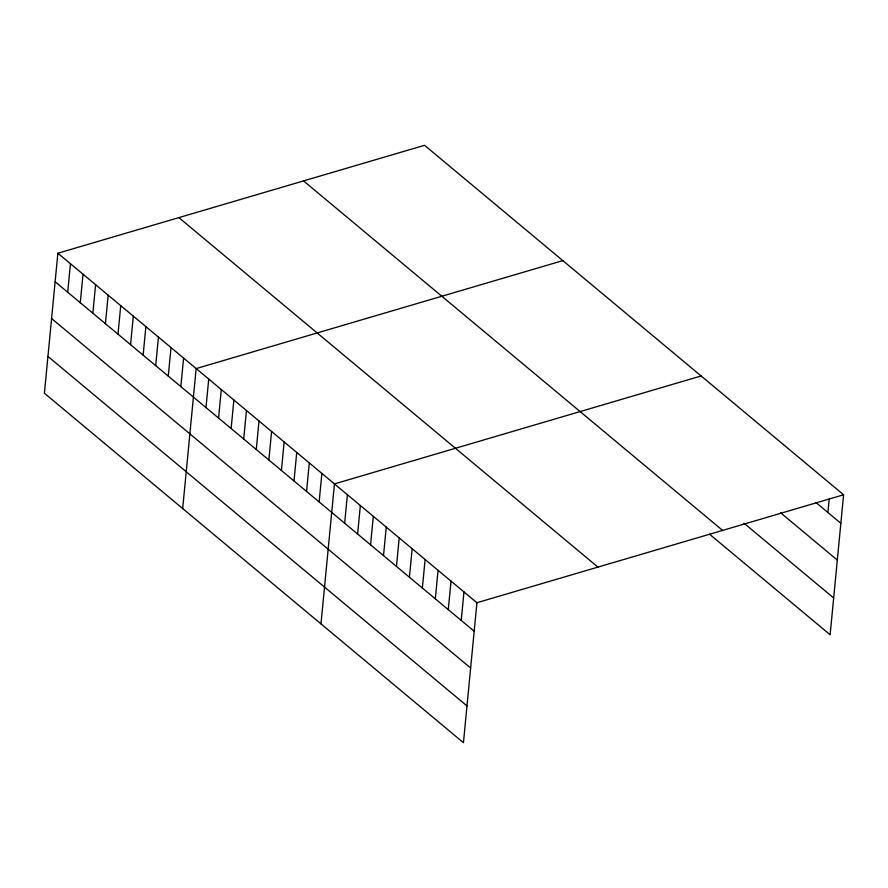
<?xml version="1.0" encoding="UTF-8"?>
<svg xmlns="http://www.w3.org/2000/svg" width="888" height="888" viewBox="0 0 888 888"><rect width="100%" height="100%" fill="white"/><g stroke="black" fill="none" stroke-linecap="round" stroke-linejoin="round"><path stroke-width="1.33" d="M57.875 253.235L44.4 393.218L463.447 742.701L476.923 602.73L57.875 253.235L424.553 145.299L843.6 494.783L830.125 634.765L709.568 534.21M67.71 292.23L70.452 263.725M80.275 302.719L83.017 274.214M92.852 313.198L95.593 284.693M105.417 323.687L108.158 295.182M117.993 334.166L120.735 305.661M130.558 344.655L133.311 316.15M143.135 355.133L145.876 326.629M155.7 365.623L158.453 337.118M168.276 376.112L171.018 347.596M180.852 386.591L183.594 358.086M182.684 508.547L196.159 368.576L562.837 260.628M205.994 407.559L208.736 379.054M218.559 418.048L221.312 389.543M231.135 428.527L233.877 400.022M243.701 439.016L246.453 410.511M256.277 449.495L259.019 420.99M268.853 459.984L271.595 431.479M281.418 470.462L284.16 441.958M293.995 480.952L296.736 452.447M306.56 491.441L309.301 462.937M319.136 501.92L321.878 473.415M320.968 623.875L334.454 483.905L701.12 375.957M344.655 523.21L347.397 494.705M357.609 534.01L360.35 505.505M370.562 544.81L373.304 516.305M383.516 555.611L386.258 527.106M396.47 566.422L399.212 537.917M409.424 577.222L412.165 548.717M422.366 588.023L425.119 559.518M435.32 598.823L438.073 570.318M448.274 609.623L451.026 581.118M461.227 620.423L463.969 591.919M827.905 512.487L829.214 498.912M476.923 602.73L843.6 494.783M815.95 502.519L840.858 523.287M780.519 512.709L837.317 560.073M743.989 523.187L833.666 597.979M303.552 180.919L722.599 530.402M178.877 217.616L597.924 567.11M55.134 281.751L474.181 631.235M51.593 318.537L470.64 668.02M47.941 356.432L466.988 705.916"/></g></svg>
